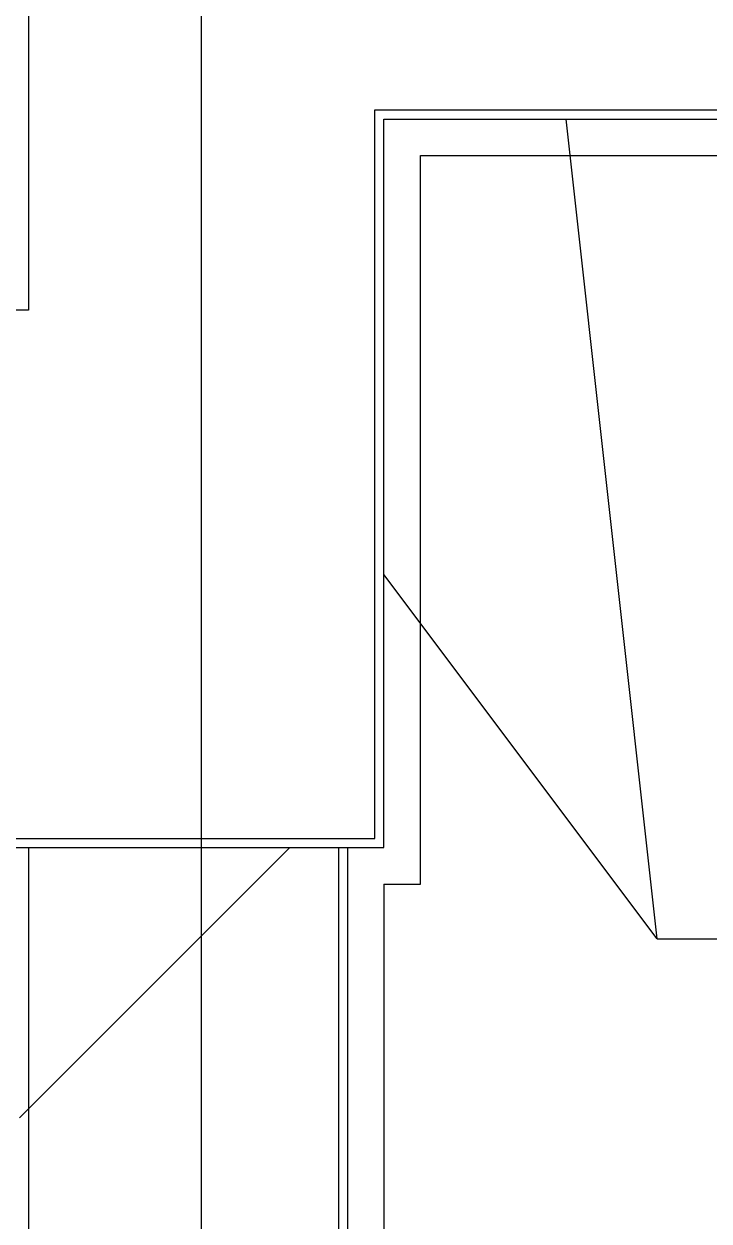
# Model space of a CAD drawing. Header units: metres. Extents: x -297 to 2210, y -16 to 3309.
# Drawn here: x 1052 to 1428, y 993 to 1651 of the extents above; entities that cross this region are included whole.
import ezdxf

# ---------------------------------------------------------------- set-up
doc = ezdxf.new("R2010")
doc.units = ezdxf.units.M
for name, color, linetype in [('LM', 141, 'Continuous'), ('PUB_WALL', 7, 'Continuous'), ('S_DOTE', 1, 'Continuous'), ('S_WALL', 7, 'Continuous')]:
    doc.layers.add(name, color=color, linetype=linetype)

msp = doc.modelspace()

# ---------------------------------------------------------------- hatches: boundary and pattern name
at = {"layer": 'LM'}
h = msp.add_hatch(dxfattribs=at)
h.set_pattern_fill('ANSI31', scale=500)
h.paths.add_polyline_path([(1150, 1198.3), (1050, 1198.3), (1050, 898.23), (1150, 898.23)])
h.paths.add_polyline_path([(1230, 1198.3), (1150, 1198.3), (1150, 898.23), (1230, 898.23)])

# ---------------------------------------------------------------- linework, layer by layer
for p, q in [((1400, 1148.3), (1350, 1598.3)), ((1270, 1178.3), (1270, 1578.3)), ((1270, 1578.3), (1650, 1578.3)), ((1400, 1148.3), (1250, 1348.3)), ((1250, 1178.3), (1270, 1178.3)), ((1250, 1178.3), (1250, 898.23)), ((1400, 1148.3), (1550, 1148.3))]:
    msp.add_line(p, q, dxfattribs=at)
at = {"layer": 'PUB_WALL'}
for points in [[(1055, 2548.3), (1055, 1493.3), (955, 1493.3), (955, 1393.3), (855, 1393.3), (855, 1203.3), (1245, 1203.3), (1245, 1603.3), (1650, 1603.3)], [(1055, 1198.3), (1055, 898.23)], [(1225, 1198.3), (1225, 898.23)]]:
    msp.add_lwpolyline(points, dxfattribs=at)
at = {"layer": 'S_DOTE'}
msp.add_line((1150, 589.42), (1150, 2565.59), dxfattribs=at)
at = {"layer": 'S_WALL'}
for p, q in [((1250, 1598.3), (1650, 1598.3)), ((1250, 1198.3), (1250, 1598.3)), ((850, 1198.3), (1250, 1198.3)), ((1230, 1198.3), (1230, 898.23))]:
    msp.add_line(p, q, dxfattribs=at)

doc.saveas('drawing.dxf')
